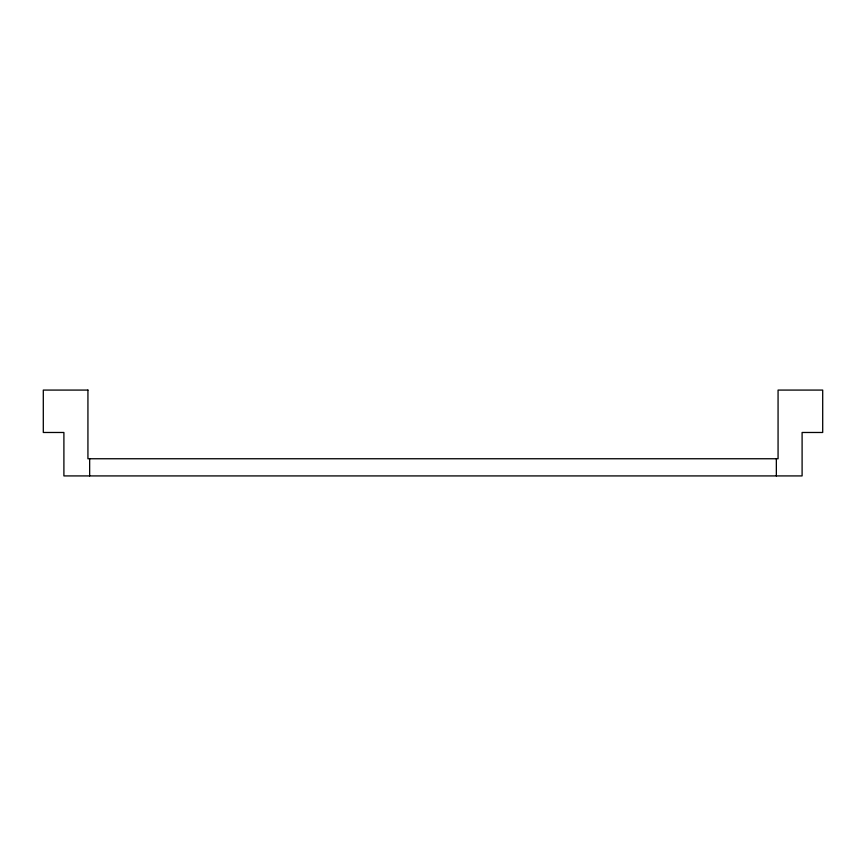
<?xml version="1.0" encoding="UTF-8"?>
<svg xmlns="http://www.w3.org/2000/svg" width="866" height="866" viewBox="0 0 866 866"><rect width="100%" height="100%" fill="white"/><g stroke="black" fill="none" stroke-linecap="round" stroke-linejoin="round"><path stroke-width="1.3" d="M776.347 458.753L776.347 475.921M89.653 458.753L89.653 475.921M87.931 390.079L43.3 390.079L43.3 432.48L63.9 432.48L63.9 475.921L802.1 475.921L802.1 432.48L822.7 432.48L822.7 390.079L778.069 390.079L778.069 458.753L87.931 458.753L87.931 390.079"/></g></svg>
